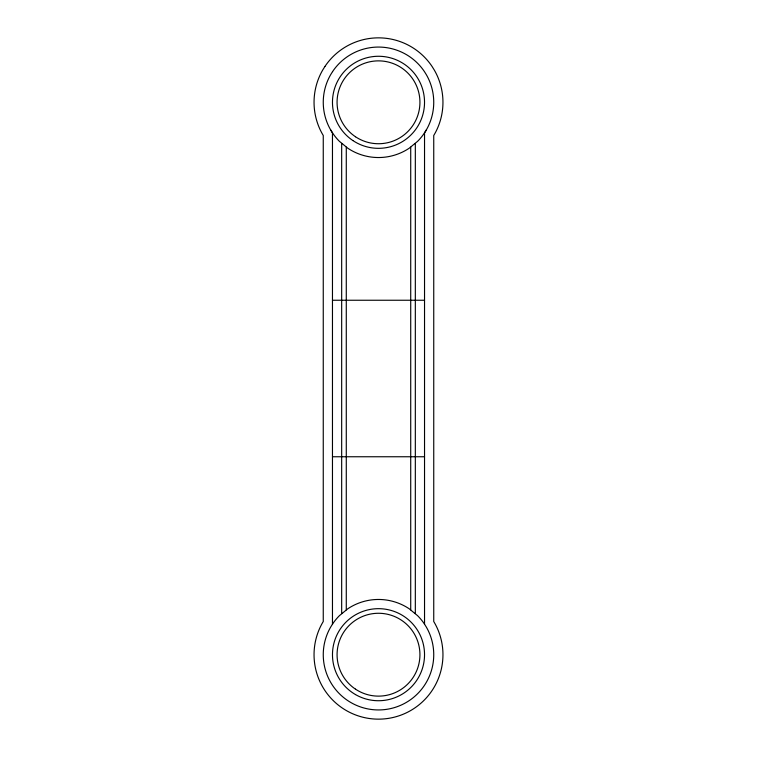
<?xml version="1.0" encoding="UTF-8"?>
<svg xmlns="http://www.w3.org/2000/svg" width="757" height="757" viewBox="0 0 757 757"><rect width="100%" height="100%" fill="white"/><g stroke="black" fill="none" stroke-linecap="round" stroke-linejoin="round"><path stroke-width="1.14" d="M424.431 132.995L426.342 129.92M332.465 300.245L424.535 300.245M332.465 456.755L424.535 456.755M330.658 129.92L332.569 132.995M424.535 132.825L424.535 624.175M415.328 143.452L415.328 613.548M410.72 147.132L410.72 609.868M346.28 147.132L346.28 609.868M341.672 143.452L341.672 613.548M332.465 132.825L332.465 624.175M324.914 66.493L322.681 70.079A64.449 64.449 0 0 0 322.681 134.528L323.258 135.456L323.258 621.544L322.681 622.472A64.449 64.449 0 0 0 378.5 719.15A64.449 64.449 0 0 0 434.319 622.472L433.742 621.544L433.742 135.456L434.319 134.528A64.449 64.449 0 0 0 434.319 70.079L432.086 66.493A64.449 64.449 0 0 0 324.914 66.493M332.569 71.612L330.658 74.678A55.242 55.242 0 0 0 339.439 141.36L347.813 148.23A55.242 55.242 0 0 0 409.187 148.23L417.561 141.36A55.242 55.242 0 0 0 426.342 74.678L424.431 71.612A55.242 55.242 0 0 0 332.569 71.612M332.569 624.005L330.658 627.08A55.242 55.242 0 0 0 378.5 709.943A55.242 55.242 0 0 0 426.342 627.08L424.431 624.005A55.242 55.242 0 0 0 417.561 615.64L409.187 608.77A55.242 55.242 0 0 0 347.813 608.77L339.439 615.64A55.242 55.242 0 0 0 332.569 624.005M355.487 136.752A41.427 41.427 0 0 0 419.842 105.015A41.427 41.427 0 0 0 360.181 65.14A41.427 41.427 0 0 0 355.487 136.752M352.923 140.575A46.035 46.035 0 0 0 424.431 105.308A46.035 46.035 0 0 0 358.137 61.014A46.035 46.035 0 0 0 352.923 140.575M355.487 689.144A41.427 41.427 0 0 0 419.842 657.407A41.427 41.427 0 0 0 360.181 617.542A41.427 41.427 0 0 0 355.487 689.144M355.487 694.566A46.035 46.035 0 0 0 424.535 654.701A46.035 46.035 0 0 0 355.487 614.835A46.035 46.035 0 0 0 355.487 694.566"/></g></svg>
